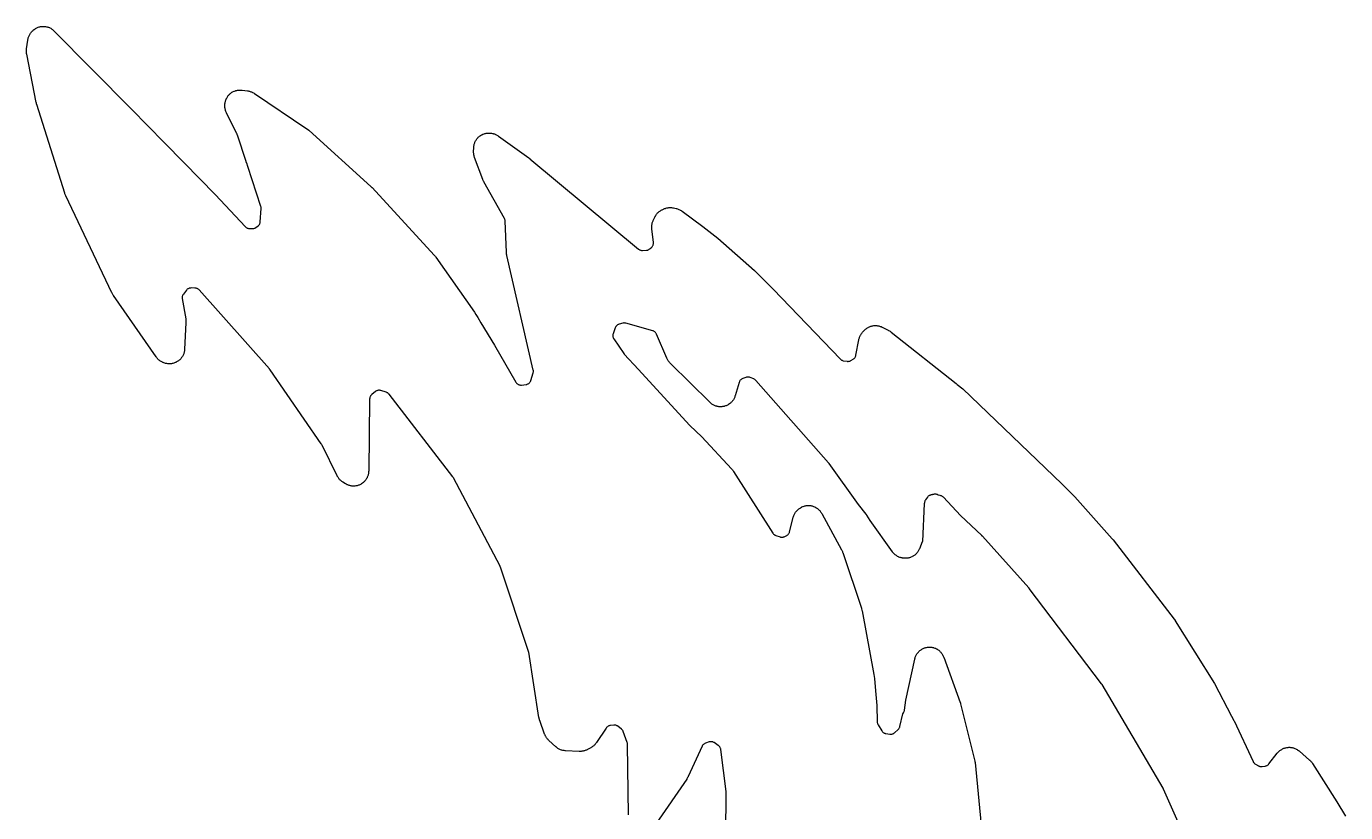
# Model space of a CAD drawing. Header units: millimetres. Extents: x 0 to 194, y 0 to 298.
# Drawn here: x 100.9 to 169.7, y 257 to 298 of the extents above; entities that cross this region are included whole.
import ezdxf

# ---------------------------------------------------------------- set-up
doc = ezdxf.new("R2010")
doc.units = ezdxf.units.MM
doc.layers.add('CUT', color=7, linetype='CONTINUOUS')

msp = doc.modelspace()

# ---------------------------------------------------------------- linework, layer by layer
at = {"layer": 'CUT'}
for points in [[(132.2997, 256.8503), (132.2531, 260.5269), (132.2508, 260.56), (132.2449, 260.5926), (132.2355, 260.6244), (132.0312, 261.1939), (132.0204, 261.2201), (132.0071, 261.2452), (131.9916, 261.2689), (131.9738, 261.291), (131.9541, 261.3114), (131.9325, 261.3298), (131.7512, 261.4702), (131.7274, 261.4868), (131.7021, 261.5011), (131.6756, 261.5128), (131.648, 261.5219), (131.6197, 261.5284), (131.5909, 261.532), (131.5619, 261.5329), (131.533, 261.5309), (131.3621, 261.5111), (131.3337, 261.5064), (131.3058, 261.499), (131.2788, 261.489), (131.2529, 261.4764), (131.2283, 261.4614), (131.2053, 261.4441), (131.184, 261.4247), (131.1647, 261.4033), (131.1475, 261.3802), (130.6399, 260.6233), (130.6274, 260.6055), (130.6014, 260.5706), (130.5738, 260.5369), (130.5519, 260.5128), (130.5211, 260.4819), (130.497, 260.46), (130.4634, 260.4323), (130.4372, 260.4128), (130.4011, 260.3884), (130.3639, 260.3659), (130.345, 260.3551), (130.171, 260.261), (130.1529, 260.2517), (130.1164, 260.234), (130.0791, 260.218), (130.0507, 260.2073), (130.0121, 260.1947), (129.9828, 260.1866), (129.9433, 260.1775), (129.9133, 260.172), (129.8731, 260.1666), (129.8428, 260.1639), (129.8023, 260.162), (129.7617, 260.162), (129.7414, 260.1625), (129.0242, 260.1951), (129.002, 260.1967), (128.9578, 260.2009), (128.9139, 260.2073), (128.8812, 260.2137), (128.8381, 260.2243), (128.8062, 260.2339), (128.7644, 260.2488), (128.7336, 260.2615), (128.6934, 260.2805), (128.664, 260.2961), (128.6259, 260.3189), (128.5982, 260.3374), (128.5626, 260.3639), (128.5282, 260.3921), (128.5114, 260.4066), (128.1566, 260.7285), (128.1407, 260.7437), (128.1096, 260.7749), (128.08, 260.8075), (128.0591, 260.833), (128.0329, 260.8684), (128.0145, 260.8958), (127.9919, 260.9336), (127.9763, 260.9627), (127.9575, 261.0025), (127.9406, 261.0432), (127.9327, 261.0637), (127.6802, 261.7678), (127.6736, 261.7879), (127.6612, 261.8282), (127.6507, 261.8692), (127.6422, 261.9105), (127.6384, 261.9313), (127.1029, 265.3279), (127.098, 265.3522), (127.0912, 265.376), (125.6288, 269.7674), (125.6201, 269.7902), (125.6097, 269.8123), (123.1832, 274.4261), (123.1701, 274.4486), (123.1551, 274.4699), (119.8199, 278.7864), (119.7999, 278.8097), (119.7776, 278.8308), (119.7533, 278.8496), (119.7272, 278.8657), (119.6996, 278.8791), (119.6707, 278.8897), (119.3884, 278.9766), (119.3597, 278.9839), (119.3304, 278.9884), (119.3008, 278.9899), (119.2713, 278.9885), (119.242, 278.9842), (119.2132, 278.9771), (119.1853, 278.9671), (119.1586, 278.9544), (119.1332, 278.9392), (119.1094, 278.9215), (118.9195, 278.7651), (118.8981, 278.7457), (118.8786, 278.7243), (118.8613, 278.7011), (118.8463, 278.6763), (118.8338, 278.6503), (118.8238, 278.6231), (118.8165, 278.5951), (118.812, 278.5665), (118.8102, 278.5377), (118.7584, 274.7811), (118.7575, 274.7594), (118.7549, 274.7162), (118.7501, 274.6732), (118.745, 274.6411), (118.7361, 274.5987), (118.7279, 274.5673), (118.715, 274.526), (118.7039, 274.4955), (118.6871, 274.4556), (118.673, 274.4263), (118.6524, 274.3882), (118.6357, 274.3605), (118.6115, 274.3245), (118.5921, 274.2985), (118.5646, 274.265), (118.5428, 274.241), (118.5122, 274.2103), (118.4882, 274.1885), (118.4548, 274.1609), (118.4289, 274.1415), (118.393, 274.1172), (118.3652, 274.1004), (118.3272, 274.0797), (118.2979, 274.0656), (118.2581, 274.0487), (118.2276, 274.0375), (118.1863, 274.0245), (118.1549, 274.0162), (118.1125, 274.0072), (118.0805, 274.0021), (118.0375, 273.9972), (118.0051, 273.9951), (117.9618, 273.9944), (117.9293, 273.9955), (117.8862, 273.9989), (117.854, 274.0031), (117.8114, 274.0107), (117.7797, 274.0179), (117.738, 274.0296), (117.7072, 274.0398), (117.6668, 274.0555), (117.6372, 274.0686), (117.5984, 274.088), (117.5607, 274.1093), (117.5421, 274.1204), (117.4146, 274.2007), (117.3974, 274.2121), (117.3634, 274.2357), (117.3306, 274.2608), (117.307, 274.2807), (117.2766, 274.3088), (117.2548, 274.3308), (117.2272, 274.3615), (117.2075, 274.3854), (117.1828, 274.4185), (117.1654, 274.4441), (117.1439, 274.4794), (117.1239, 274.5156), (117.1144, 274.5339), (116.3268, 276.1321), (116.3164, 276.1515), (116.3011, 276.1775), (116.2893, 276.1961), (113.6185, 280.0614), (113.6076, 280.0763), (113.592, 280.0961), (113.5801, 280.1103), (109.9203, 284.2198), (109.8986, 284.2418), (109.8746, 284.2615), (109.8488, 284.2786), (109.8214, 284.2929), (109.7926, 284.3044), (109.7628, 284.3128), (109.7323, 284.3181), (109.7014, 284.3202), (109.4963, 284.3237), (109.4657, 284.3227), (109.4353, 284.3185), (109.4056, 284.3113), (109.3767, 284.301), (109.349, 284.2879), (109.3228, 284.272), (109.2983, 284.2535), (109.2759, 284.2326), (109.2557, 284.2096), (109.0971, 284.0086), (109.0809, 283.9859), (109.0668, 283.9617), (109.055, 283.9364), (109.0456, 283.91), (109.0388, 283.883), (109.0344, 283.8553), (109.0327, 283.8274), (109.0336, 283.7995), (109.037, 283.7717), (109.2204, 282.7101), (109.2239, 282.6854), (109.2297, 282.636), (109.2327, 282.5863), (109.2329, 282.5366), (109.2324, 282.5117), (109.1629, 281.1336), (109.1614, 281.1126), (109.1573, 281.0707), (109.1512, 281.029), (109.1452, 280.998), (109.1353, 280.957), (109.1265, 280.9267), (109.1127, 280.8869), (109.1011, 280.8575), (109.0837, 280.8192), (109.0694, 280.791), (109.0485, 280.7545), (109.0316, 280.7278), (109.0073, 280.6933), (108.988, 280.6684), (108.9607, 280.6363), (108.9391, 280.6133), (108.9088, 280.5839), (108.8806, 280.5589), (108.8463, 280.5315), (108.8127, 280.5071), (108.7744, 280.4823), (108.7448, 280.4651), (108.7041, 280.4443), (108.673, 280.4302), (108.6304, 280.4136), (108.598, 280.4028), (108.554, 280.3905), (108.5206, 280.3831), (108.4756, 280.3753), (108.4417, 280.3713), (108.3961, 280.3682), (108.3619, 280.3676), (108.3163, 280.3691), (108.2822, 280.372), (108.237, 280.3781), (108.2033, 280.3844), (108.159, 280.3951), (108.1262, 280.4048), (108.0831, 280.42), (108.0409, 280.4373), (108.0199, 280.4465), (108.0029, 280.4545), (107.9818, 280.4651), (107.9403, 280.4873), (107.9, 280.5117), (107.8708, 280.5315), (107.8333, 280.56), (107.8063, 280.5828), (107.772, 280.615), (107.7475, 280.6405), (107.7168, 280.6762), (107.6879, 280.7134), (107.6739, 280.7324), (105.4457, 283.9384), (105.4355, 283.9537), (105.4158, 283.9848), (105.3973, 284.0166), (105.3801, 284.0492), (105.3719, 284.0657), (102.9614, 289.1369), (102.949, 289.1655), (102.9205, 289.2379), (102.9101, 289.2673), (101.4537, 293.8894), (101.4469, 293.913), (101.4317, 293.9726), (101.4263, 293.9966), (100.9283, 296.5066), (100.924, 296.5316), (100.917, 296.5818), (100.9128, 296.6322), (100.9118, 296.6702), (100.9132, 296.7208), (100.9176, 296.7713), (100.9205, 296.7964), (100.9856, 297.2516), (100.9895, 297.2743), (100.9983, 297.3194), (101.0094, 297.364), (101.0194, 297.3969), (101.0351, 297.4402), (101.0484, 297.4719), (101.0684, 297.5134), (101.0849, 297.5436), (101.109, 297.5828), (101.1285, 297.6111), (101.1564, 297.6476), (101.1787, 297.6739), (101.2103, 297.7074), (101.2434, 297.7391), (101.2604, 297.7546), (101.2721, 297.7647), (101.2894, 297.7789), (101.3246, 297.8065), (101.3613, 297.8322), (101.3896, 297.8502), (101.4286, 297.8722), (101.4586, 297.8872), (101.4996, 297.9052), (101.531, 297.9172), (101.5736, 297.931), (101.6059, 297.9398), (101.6497, 297.9494), (101.6828, 297.9549), (101.7273, 297.96), (101.7608, 297.9622), (101.8055, 297.9629), (101.8391, 297.9618), (101.8837, 297.9581), (101.9169, 297.9536), (101.961, 297.9454), (101.9936, 297.9377), (102.0366, 297.9252), (102.0683, 297.9142), (102.1099, 297.8975), (102.1403, 297.8834), (102.18, 297.8627), (102.2089, 297.8457), (102.2463, 297.8211), (102.2734, 297.8013), (102.3082, 297.7731), (102.3164, 297.7658), (106.3846, 293.6416), (108.101, 291.9018), (109.138, 290.8504), (110.7608, 289.2054), (112.3334, 287.5169), (112.3546, 287.4963), (112.3777, 287.4779), (112.4025, 287.4618), (112.4287, 287.4483), (112.4562, 287.4374), (112.4846, 287.4293), (112.5137, 287.424), (112.5432, 287.4216), (112.6926, 287.4167), (112.7216, 287.4172), (112.7504, 287.4204), (112.7787, 287.4264), (112.8063, 287.4351), (112.8329, 287.4464), (112.8583, 287.4603), (112.8823, 287.4765), (112.9898, 287.557), (113.012, 287.5754), (113.0323, 287.5958), (113.0506, 287.6181), (113.0666, 287.642), (113.0803, 287.6673), (113.0915, 287.6938), (113.1001, 287.7213), (113.106, 287.7495), (113.1092, 287.7781), (113.1525, 288.4607), (113.1529, 288.4892), (113.1506, 288.5177), (113.1457, 288.5459), (113.138, 288.5734), (112.4496, 290.6646), (112.3985, 290.8356), (112.3933, 290.8513), (112.3856, 290.8727), (112.3795, 290.8882), (112.3636, 290.9258), (111.9119, 292.2978), (111.9048, 292.3172), (111.8941, 292.3434), (111.8856, 292.3623), (111.346, 293.4626), (111.3361, 293.4844), (111.3173, 293.5284), (111.3009, 293.5734), (111.2904, 293.6077), (111.2789, 293.6542), (111.2721, 293.6895), (111.2656, 293.7369), (111.2627, 293.7727), (111.2612, 293.8206), (111.2623, 293.8685), (111.2635, 293.8924), (111.2648, 293.9084), (111.267, 293.93), (111.2723, 293.9728), (111.2798, 294.0154), (111.2868, 294.0469), (111.2983, 294.0886), (111.3084, 294.1193), (111.3238, 294.1597), (111.3368, 294.1894), (111.356, 294.228), (111.3718, 294.2563), (111.3947, 294.293), (111.4131, 294.3196), (111.4393, 294.3539), (111.4602, 294.3787), (111.4896, 294.4103), (111.5128, 294.4329), (111.5451, 294.4616), (111.5703, 294.4819), (111.6052, 294.5073), (111.6323, 294.5251), (111.6695, 294.547), (111.6981, 294.5621), (111.7373, 294.5804), (111.7672, 294.5927), (111.8079, 294.6072), (111.8389, 294.6165), (111.8808, 294.627), (111.9126, 294.6334), (111.9553, 294.6398), (111.9875, 294.6431), (112.0306, 294.6454), (112.063, 294.6455), (112.1062, 294.6437), (112.1492, 294.6397), (112.1706, 294.6373), (112.4482, 294.5984), (112.4683, 294.5951), (112.5083, 294.5877), (112.548, 294.5784), (112.5773, 294.5701), (112.616, 294.5573), (112.6445, 294.5464), (112.6818, 294.5302), (112.7092, 294.5167), (112.7449, 294.4972), (112.7797, 294.476), (112.7969, 294.465), (115.5401, 292.6215), (115.5663, 292.6024), (115.6301, 292.5525), (115.6549, 292.5316), (118.8714, 289.6187), (118.8862, 289.6047), (118.9222, 289.569), (118.9363, 289.5544), (122.1766, 286.0386), (122.1963, 286.0157), (122.2435, 285.957), (122.2616, 285.9329), (124.2712, 283.0606), (124.3438, 282.9414), (124.4418, 282.7803), (124.6062, 282.5102), (125.314, 281.3472), (126.4365, 279.4121), (126.4524, 279.3875), (126.4706, 279.3646), (126.491, 279.3436), (126.5134, 279.3246), (126.5375, 279.3079), (126.5631, 279.2937), (126.5899, 279.282), (126.6178, 279.273), (126.6464, 279.2667), (126.6755, 279.2633), (126.7048, 279.2627), (126.734, 279.265), (126.9702, 279.2952), (126.9986, 279.3002), (127.0264, 279.3079), (127.0533, 279.3183), (127.0791, 279.3312), (127.1036, 279.3465), (127.1264, 279.3641), (127.1475, 279.3838), (127.1666, 279.4054), (127.1835, 279.4288), (127.1981, 279.4537), (127.2102, 279.4798), (127.2197, 279.507), (127.335, 279.8934), (127.3423, 279.9235), (127.3464, 279.9542), (127.3474, 279.9852), (127.3452, 280.0161), (127.3398, 280.0466), (125.9593, 286.0227), (125.955, 286.0434), (125.9474, 286.0852), (125.9418, 286.1272), (125.9382, 286.1694), (125.9369, 286.1906), (125.8748, 287.8074), (125.8724, 287.8356), (125.8673, 287.8634), (125.8596, 287.8907), (125.8494, 287.9171), (125.8367, 287.9424), (124.7669, 289.8526), (124.7587, 289.8679), (124.743, 289.8987), (124.7284, 289.9301), (124.7151, 289.962), (124.7088, 289.9781), (124.2833, 291.1197), (124.2762, 291.1403), (124.2629, 291.182), (124.2517, 291.2243), (124.2449, 291.2563), (124.2378, 291.2994), (124.2341, 291.332), (124.2312, 291.3756), (124.2305, 291.4193), (124.2307, 291.4412), (124.2368, 291.6306), (124.2381, 291.6529), (124.2417, 291.6974), (124.2476, 291.7417), (124.2536, 291.7746), (124.2638, 291.8181), (124.2731, 291.8503), (124.2876, 291.8925), (124.3, 291.9236), (124.3186, 291.9642), (124.334, 291.9939), (124.3566, 292.0325), (124.3749, 292.0605), (124.4011, 292.0967), (124.4221, 292.1228), (124.4518, 292.1561), (124.4753, 292.18), (124.5082, 292.2102), (124.5339, 292.2316), (124.5696, 292.2585), (124.5973, 292.2772), (124.6355, 292.3004), (124.6649, 292.3163), (124.7052, 292.3356), (124.7361, 292.3485), (124.7781, 292.3637), (124.8101, 292.3735), (124.8535, 292.3844), (124.8863, 292.391), (124.9305, 292.3976), (124.9638, 292.4008), (125.0084, 292.403), (125.0419, 292.403), (125.0865, 292.4007), (125.1198, 292.3973), (125.1639, 292.3907), (125.2077, 292.3818), (125.2295, 292.3768), (125.251, 292.3713), (125.2712, 292.3657), (125.3113, 292.3535), (125.3508, 292.3394), (125.3798, 292.3275), (125.4178, 292.3098), (125.4456, 292.2952), (125.4818, 292.274), (125.517, 292.2512), (125.5343, 292.2394), (127.1111, 291.1084), (127.124, 291.0987), (127.1561, 291.0739), (127.1687, 291.0638), (132.8312, 286.3497), (132.8536, 286.3327), (132.8774, 286.318), (132.9026, 286.3055), (132.9287, 286.2955), (132.9557, 286.2879), (132.9833, 286.2829), (133.0113, 286.2805), (133.0393, 286.2807), (133.2439, 286.2917), (133.2748, 286.295), (133.3053, 286.3015), (133.3349, 286.3111), (133.3633, 286.3237), (133.3903, 286.3392), (133.4155, 286.3574), (133.4388, 286.3781), (133.5213, 286.4598), (133.5417, 286.4822), (133.5598, 286.5066), (133.5754, 286.5327), (133.5882, 286.5603), (133.5982, 286.589), (133.6052, 286.6185), (133.6092, 286.6486), (133.6101, 286.679), (133.608, 286.7093), (133.5239, 287.3987), (133.5219, 287.4197), (133.5188, 287.4616), (133.5176, 287.5036), (133.5182, 287.5351), (133.5209, 287.5771), (133.5245, 287.6084), (133.5311, 287.6499), (133.5376, 287.6807), (133.5481, 287.7214), (133.5574, 287.7515), (133.5716, 287.7911), (133.5877, 287.8299), (133.5962, 287.8491), (133.6746, 288.0157), (133.6845, 288.0355), (133.7053, 288.0746), (133.7279, 288.1126), (133.7463, 288.1402), (133.7726, 288.1758), (133.7936, 288.2014), (133.8233, 288.2343), (133.8467, 288.2578), (133.8795, 288.2875), (133.9051, 288.3086), (133.9406, 288.335), (133.9681, 288.3534), (134.0061, 288.3762), (134.0451, 288.3971), (134.0649, 288.407), (134.1277, 288.4368), (134.1472, 288.4455), (134.1868, 288.462), (134.227, 288.4765), (134.2577, 288.486), (134.2992, 288.4967), (134.3306, 288.5032), (134.3729, 288.5099), (134.4048, 288.5134), (134.4476, 288.516), (134.4797, 288.5164), (134.5225, 288.515), (134.5545, 288.5124), (134.597, 288.5068), (134.6391, 288.4993), (134.6601, 288.495), (134.7922, 288.4649), (134.8143, 288.4592), (134.8582, 288.4468), (134.9015, 288.4322), (134.9333, 288.4196), (134.9749, 288.4007), (135.0052, 288.385), (135.0447, 288.3619), (135.0829, 288.3369), (135.1016, 288.3239), (136.18, 287.5366), (136.9632, 286.9287), (138.8687, 285.2431), (138.9219, 285.1895), (139.0208, 285.0901), (139.2891, 284.82), (139.8451, 284.2606), (143.3532, 280.6167), (143.3736, 280.5975), (143.3956, 280.5803), (143.4191, 280.5651), (143.444, 280.5523), (143.4699, 280.5418), (143.4967, 280.5337), (143.5242, 280.5282), (143.7017, 280.5012), (143.7309, 280.4982), (143.7603, 280.498), (143.7895, 280.5008), (143.8184, 280.5064), (143.8465, 280.5148), (143.8737, 280.5259), (143.8997, 280.5396), (144.0215, 280.6117), (144.0451, 280.6272), (144.0672, 280.6449), (144.0875, 280.6645), (144.1058, 280.686), (144.122, 280.7091), (144.136, 280.7337), (144.1477, 280.7594), (144.1568, 280.7861), (144.1634, 280.8136), (144.3186, 281.6267), (144.323, 281.647), (144.3326, 281.6874), (144.3441, 281.7272), (144.3541, 281.7567), (144.3693, 281.7954), (144.3819, 281.8238), (144.4006, 281.8609), (144.4158, 281.888), (144.4378, 281.9232), (144.4554, 281.9488), (144.4806, 281.9819), (144.5072, 282.0137), (144.5209, 282.0293), (144.5886, 282.1031), (144.604, 282.1192), (144.6357, 282.1504), (144.6689, 282.1801), (144.6948, 282.201), (144.7308, 282.2273), (144.7587, 282.2456), (144.7971, 282.2682), (144.8266, 282.2836), (144.8671, 282.3023), (144.898, 282.3147), (144.9401, 282.3293), (144.9721, 282.3386), (145.0154, 282.349), (145.0482, 282.3551), (145.0923, 282.3611), (145.1255, 282.364), (145.17, 282.3656), (145.2034, 282.3651), (145.2478, 282.3623), (145.281, 282.3586), (145.3249, 282.3514), (145.3575, 282.3444), (145.4005, 282.333), (145.4323, 282.3228), (145.474, 282.3071), (145.5148, 282.2894), (145.535, 282.28), (145.8457, 282.1266), (145.8668, 282.1155), (145.9084, 282.0921), (145.9486, 282.0666), (145.9875, 282.039), (146.0065, 282.0247), (149.3944, 279.3369), (149.4035, 279.3294), (149.4268, 279.3106), (149.4446, 279.2961), (149.7316, 279.0636), (154.9025, 274.1112), (154.967, 274.0469), (155.2854, 273.7291), (155.398, 273.6168), (155.5748, 273.4403), (157.5224, 271.2471), (157.5326, 271.2352), (157.5575, 271.2051), (157.5672, 271.1929), (160.759, 267.0518), (160.772, 267.0341), (160.8035, 266.9889), (160.8156, 266.9705), (162.8584, 263.703), (163.7525, 262.0009), (163.8734, 261.7709), (163.878, 261.762), (163.8782, 261.7617), (164.8697, 259.6372), (164.884, 259.6103), (164.9009, 259.585), (164.9202, 259.5615), (164.9419, 259.5401), (164.9656, 259.5211), (164.9911, 259.5045), (165.1501, 259.4124), (165.1758, 259.3991), (165.2027, 259.3883), (165.2304, 259.3802), (165.2589, 259.3748), (165.2877, 259.3722), (165.3166, 259.3724), (165.3454, 259.3753), (165.5003, 259.3987), (165.528, 259.4042), (165.5549, 259.4123), (165.581, 259.4229), (165.606, 259.4358), (165.6297, 259.4511), (165.6518, 259.4685), (165.6722, 259.4879), (165.6907, 259.5091), (166.1334, 260.0683), (166.148, 260.0858), (166.178, 260.1199), (166.2097, 260.1526), (166.2346, 260.1758), (166.2694, 260.205), (166.2966, 260.2256), (166.3342, 260.2512), (166.3633, 260.2689), (166.4033, 260.2906), (166.434, 260.3053), (166.476, 260.3228), (166.5081, 260.3343), (166.5516, 260.3475), (166.5847, 260.3557), (166.6293, 260.3645), (166.6631, 260.3693), (166.7084, 260.3735), (166.7424, 260.3749), (166.7879, 260.3745), (166.8219, 260.3724), (166.8671, 260.3674), (166.9007, 260.362), (166.9452, 260.3524), (166.9781, 260.3436), (167.0214, 260.3296), (167.0533, 260.3175), (167.0949, 260.2992), (167.1254, 260.2839), (167.165, 260.2615), (167.1937, 260.2433), (167.2308, 260.217), (167.2666, 260.1889), (167.2841, 260.1744), (167.8141, 259.7121), (167.8298, 259.6977), (167.8606, 259.6682), (167.89, 259.6372), (167.9108, 259.613), (167.9371, 259.5794), (167.9618, 259.5446), (167.9737, 259.5269), (169.2446, 257.5393), (169.6956, 256.7771)], [(162.1952, 253.6923), (160.2077, 258.1972), (160.2001, 258.2131), (160.189, 258.2347), (160.1805, 258.2502), (156.9959, 263.6439), (156.9867, 263.6584), (156.9736, 263.6779), (156.9637, 263.6918), (153.2028, 268.6635), (153.1948, 268.6736), (153.1835, 268.6873), (153.175, 268.6971), (150.7559, 271.3798), (150.7472, 271.389), (150.735, 271.4014), (150.726, 271.4102), (149.6116, 272.454), (148.7223, 273.4091), (148.6996, 273.4311), (148.6747, 273.4505), (148.6478, 273.4672), (148.6194, 273.481), (148.5897, 273.4918), (148.559, 273.4993), (148.4737, 273.5156), (148.4595, 273.5255), (148.4345, 273.5396), (148.4083, 273.5512), (148.3811, 273.5603), (148.3532, 273.5668), (148.3248, 273.5705), (148.2961, 273.5716), (148.2675, 273.5698), (148.2392, 273.5654), (148.2024, 273.5578), (148.1884, 273.557), (148.1595, 273.5526), (148.1312, 273.5453), (148.1171, 273.5402), (148.0771, 273.532), (148.0466, 273.524), (148.0172, 273.5129), (147.9892, 273.4988), (147.9627, 273.4819), (147.9382, 273.4622), (147.9158, 273.4401), (147.8959, 273.4158), (147.79, 273.2717), (147.7734, 273.2465), (147.7593, 273.2197), (147.7481, 273.1917), (147.7397, 273.1626), (147.7343, 273.1329), (147.7319, 273.1027), (147.7318, 273.1004), (147.73, 273.0833), (147.629, 271.1083), (147.6257, 271.0991), (147.6183, 271.08), (147.472, 270.7266), (147.4633, 270.7068), (147.4448, 270.6677), (147.4245, 270.6295), (147.4079, 270.6016), (147.384, 270.5655), (147.3649, 270.5394), (147.3376, 270.5058), (147.316, 270.4816), (147.2857, 270.4508), (147.2618, 270.4288), (147.2287, 270.401), (147.2028, 270.3814), (147.1671, 270.3569), (147.1395, 270.3399), (147.1017, 270.3189), (147.0726, 270.3046), (147.0329, 270.2874), (147.0025, 270.276), (146.9613, 270.2627), (146.93, 270.2542), (146.8878, 270.245), (146.8558, 270.2395), (146.8128, 270.2344), (146.7805, 270.232), (146.7372, 270.231), (146.7048, 270.2318), (146.6617, 270.2349), (146.6187, 270.2401), (146.5973, 270.2433), (146.5879, 270.2449), (146.5663, 270.2491), (146.5235, 270.2585), (146.4812, 270.2701), (146.45, 270.2803), (146.409, 270.2959), (146.3789, 270.309), (146.3396, 270.3286), (146.3109, 270.3446), (146.2738, 270.3679), (146.2468, 270.3866), (146.212, 270.4134), (146.187, 270.4347), (146.155, 270.4647), (146.1322, 270.4883), (146.1033, 270.5213), (146.0761, 270.5556), (146.0629, 270.5732), (144.902, 272.1926), (144.7315, 272.4753), (144.7217, 272.4905), (144.7076, 272.5109), (144.6969, 272.5255), (144.2926, 273.0427), (142.7706, 275.1661), (142.7614, 275.1782), (142.7485, 275.1945), (142.7387, 275.2061), (138.9476, 279.5009), (138.9281, 279.521), (138.9069, 279.5391), (138.8841, 279.5552), (138.8599, 279.5692), (138.8345, 279.5808), (138.6422, 279.658), (138.6159, 279.6671), (138.5889, 279.6738), (138.5614, 279.678), (138.5336, 279.6796), (138.5058, 279.6786), (138.4782, 279.675), (138.451, 279.6689), (138.4245, 279.6603), (138.2585, 279.5976), (138.2305, 279.5854), (138.2039, 279.5704), (138.1789, 279.5528), (138.1559, 279.5327), (138.135, 279.5103), (138.1165, 279.486), (138.1006, 279.4599), (138.0875, 279.4323), (138.0772, 279.4036), (137.8647, 278.6994), (137.8578, 278.6785), (137.8431, 278.637), (137.8263, 278.5963), (137.8122, 278.5664), (137.7916, 278.5275), (137.7747, 278.4992), (137.7503, 278.4625), (137.7307, 278.436), (137.7028, 278.4019), (137.6807, 278.3773), (137.6497, 278.3461), (137.6253, 278.3239), (137.5913, 278.2958), (137.5649, 278.2761), (137.5283, 278.2515), (137.5001, 278.2345), (137.4613, 278.2136), (137.4316, 278.1994), (137.3909, 278.1823), (137.3599, 278.1711), (137.3178, 278.1582), (137.2858, 278.15), (137.2427, 278.1412), (137.2101, 278.1363), (137.1662, 278.1317), (137.1333, 278.13), (137.0893, 278.1298), (137.0563, 278.1312), (137.0124, 278.1353), (136.9798, 278.14), (136.9365, 278.1484), (136.9045, 278.1562), (136.8623, 278.1688), (136.8311, 278.1797), (136.7904, 278.1964), (136.7605, 278.2103), (136.7215, 278.2308), (136.6931, 278.2476), (136.6563, 278.2719), (136.6297, 278.2913), (136.5955, 278.3191), (136.5627, 278.3484), (136.5466, 278.3635), (134.4926, 280.3905), (134.4776, 280.4061), (134.4483, 280.4379), (134.4206, 280.4711), (134.4011, 280.4969), (134.3767, 280.5326), (134.3597, 280.5601), (134.3388, 280.598), (134.3198, 280.6368), (134.3108, 280.6564), (133.7637, 281.9235), (133.7506, 281.9501), (133.735, 281.9753), (133.717, 281.9988), (133.6967, 282.0204), (133.6744, 282.0399), (133.6503, 282.0571), (133.6246, 282.0718), (133.5976, 282.084), (133.5695, 282.0934), (132.167, 282.4881), (132.1407, 282.4942), (132.1139, 282.498), (132.0869, 282.4993), (132.0599, 282.4982), (132.0331, 282.4946), (132.0067, 282.4887), (131.8183, 282.4372), (131.7906, 282.4282), (131.7639, 282.4165), (131.7385, 282.4023), (131.7146, 282.3856), (131.6923, 282.3668), (131.6721, 282.3459), (131.6539, 282.3231), (131.6381, 282.2986), (131.6247, 282.2727), (131.6138, 282.2457), (131.5058, 281.9327), (131.4972, 281.9029), (131.4918, 281.8724), (131.4895, 281.8415), (131.4904, 281.8106), (131.4944, 281.7799), (131.5017, 281.7498), (131.512, 281.7206), (131.5252, 281.6926), (131.5413, 281.6661), (132.0573, 280.9071), (132.0712, 280.8883), (132.0865, 280.8707), (132.8314, 280.0753), (135.4851, 277.1757), (135.4916, 277.1688), (135.5008, 277.1594), (135.5076, 277.1526), (136.124, 276.5597), (137.6844, 274.8937), (137.6983, 274.8781), (137.7254, 274.8463), (137.7511, 274.8133), (137.7751, 274.7791), (137.7868, 274.7617), (139.836, 271.5415), (139.8528, 271.5177), (139.8719, 271.4956), (139.893, 271.4755), (139.916, 271.4576), (139.9405, 271.4419), (139.9665, 271.4287), (139.9937, 271.4181), (140.2051, 271.3472), (140.2317, 271.3396), (140.259, 271.3345), (140.2865, 271.3319), (140.3142, 271.3319), (140.3418, 271.3345), (140.369, 271.3395), (140.3957, 271.3471), (140.4215, 271.3571), (140.5327, 271.406), (140.5597, 271.4196), (140.5851, 271.4358), (140.6089, 271.4545), (140.6306, 271.4754), (140.6501, 271.4985), (140.6672, 271.5234), (140.6817, 271.5499), (140.6935, 271.5777), (140.7024, 271.6065), (140.8916, 272.3491), (140.8978, 272.3711), (140.9113, 272.4148), (140.927, 272.4577), (140.9404, 272.4892), (140.9604, 272.5304), (140.977, 272.5604), (141.0011, 272.5992), (141.0206, 272.6274), (141.0485, 272.6636), (141.0781, 272.6984), (141.0934, 272.7154), (141.1071, 272.7299), (141.1229, 272.7457), (141.1551, 272.7765), (141.1888, 272.8057), (141.2151, 272.8263), (141.2516, 272.852), (141.2798, 272.8699), (141.3186, 272.8919), (141.3484, 272.9069), (141.3892, 272.9249), (141.4204, 272.9369), (141.4628, 272.9508), (141.4951, 272.9597), (141.5386, 272.9693), (141.5715, 272.9749), (141.6158, 272.9802), (141.6492, 272.9825), (141.6938, 272.9833), (141.7272, 272.9823), (141.7716, 272.9788), (141.8048, 272.9745), (141.8487, 272.9665), (141.8812, 272.959), (141.9241, 272.9467), (141.9557, 272.936), (141.9972, 272.9195), (142.0276, 272.9057), (142.0673, 272.8852), (142.0962, 272.8684), (142.1336, 272.8442), (142.1607, 272.8246), (142.1955, 272.7967), (142.2205, 272.7746), (142.2524, 272.7434), (142.2751, 272.7189), (142.3038, 272.6847), (142.324, 272.6581), (142.3491, 272.6212), (142.3723, 272.5832), (142.3835, 272.5638), (143.4127, 270.6762), (143.4218, 270.6587), (143.4391, 270.6233), (143.4549, 270.5871), (143.4691, 270.5503), (143.4758, 270.5318), (144.4513, 267.6247), (144.4602, 267.5947), (144.4799, 267.5191), (144.4867, 267.4885), (145.1058, 264.1743), (145.1152, 264.0712), (145.1257, 263.9569), (145.1842, 263.3178), (145.2533, 262.5626), (145.2737, 261.6982), (145.2761, 261.667), (145.2817, 261.6363), (145.2905, 261.6063), (145.3023, 261.5773), (145.3171, 261.5498), (145.509, 261.233), (145.5252, 261.209), (145.5437, 261.1866), (145.5642, 261.1661), (145.5866, 261.1477), (145.6107, 261.1316), (145.6362, 261.1178), (145.6629, 261.1066), (145.6906, 261.098), (145.719, 261.0921), (145.9251, 261.0597), (145.9542, 261.0566), (145.9835, 261.0563), (146.0126, 261.0589), (146.0414, 261.0643), (146.0695, 261.0725), (146.0967, 261.0833), (146.1227, 261.0968), (146.1472, 261.1128), (146.1701, 261.131), (146.3615, 261.2997), (146.3841, 261.3218), (146.4042, 261.3462), (146.4216, 261.3725), (146.4362, 261.4005), (146.4477, 261.4299), (146.4561, 261.4604), (146.6015, 262.1216), (146.6418, 262.1797), (146.6571, 262.2042), (146.67, 262.23), (146.6803, 262.2569), (146.688, 262.2847), (146.693, 262.3132), (146.7596, 262.8406), (147.2278, 264.9703), (147.2331, 264.9919), (147.2448, 265.0349), (147.2587, 265.0773), (147.2706, 265.1085), (147.2886, 265.1493), (147.3035, 265.1791), (147.3254, 265.218), (147.3432, 265.2462), (147.3689, 265.2827), (147.3894, 265.309), (147.4186, 265.3427), (147.4416, 265.3669), (147.4739, 265.3976), (147.4992, 265.4194), (147.5344, 265.4467), (147.5618, 265.4659), (147.5995, 265.4896), (147.6286, 265.506), (147.6685, 265.5259), (147.6991, 265.5392), (147.7408, 265.5551), (147.7726, 265.5654), (147.8156, 265.577), (147.8482, 265.5841), (147.8922, 265.5914), (147.9254, 265.5953), (147.9698, 265.5982), (148.0032, 265.5988), (148.0478, 265.5973), (148.0811, 265.5945), (148.1252, 265.5886), (148.1581, 265.5826), (148.2015, 265.5724), (148.2335, 265.5631), (148.2757, 265.5486), (148.3067, 265.5362), (148.3472, 265.5177), (148.3769, 265.5023), (148.4154, 265.4798), (148.4433, 265.4615), (148.4794, 265.4353), (148.5054, 265.4144), (148.5387, 265.3848), (148.5625, 265.3614), (148.5927, 265.3286), (148.6141, 265.3029), (148.6409, 265.2673), (148.6597, 265.2397), (148.6828, 265.2016), (148.6988, 265.1722), (148.718, 265.1321), (148.7353, 265.091), (148.7434, 265.0702), (149.6003, 262.7088), (149.6077, 262.6867), (149.6232, 262.6358), (150.3655, 259.6558), (150.3706, 259.6262), (150.375, 259.5933), (150.3769, 259.5768), (150.8879, 254.3221)], [(137.3697, 253.661), (137.401, 258.0033), (137.4004, 258.0234), (137.3988, 258.051), (137.3969, 258.0711), (137.1162, 260.2656), (137.1113, 260.2934), (137.1038, 260.3206), (137.0938, 260.347), (137.0813, 260.3724), (137.0665, 260.3964), (137.0496, 260.419), (137.0305, 260.4399), (137.0096, 260.4589), (136.987, 260.4758), (136.7774, 260.6181), (136.7512, 260.6339), (136.7236, 260.647), (136.6948, 260.6572), (136.6651, 260.6645), (136.6348, 260.6687), (136.6043, 260.6698), (136.5738, 260.6677), (136.5436, 260.6626), (136.5142, 260.6544), (136.3188, 260.5894), (136.2902, 260.5783), (136.263, 260.5642), (136.2373, 260.5475), (136.2134, 260.5282), (136.1916, 260.5066), (136.1722, 260.4829), (136.1552, 260.4573), (136.141, 260.4301), (135.4164, 258.8547), (135.408, 258.8373), (135.3903, 258.8029), (135.3712, 258.7693), (135.3506, 258.7365), (135.34, 258.7204), (133.745, 256.4045)]]:
    msp.add_lwpolyline(points, dxfattribs=at)

doc.saveas('drawing.dxf')
